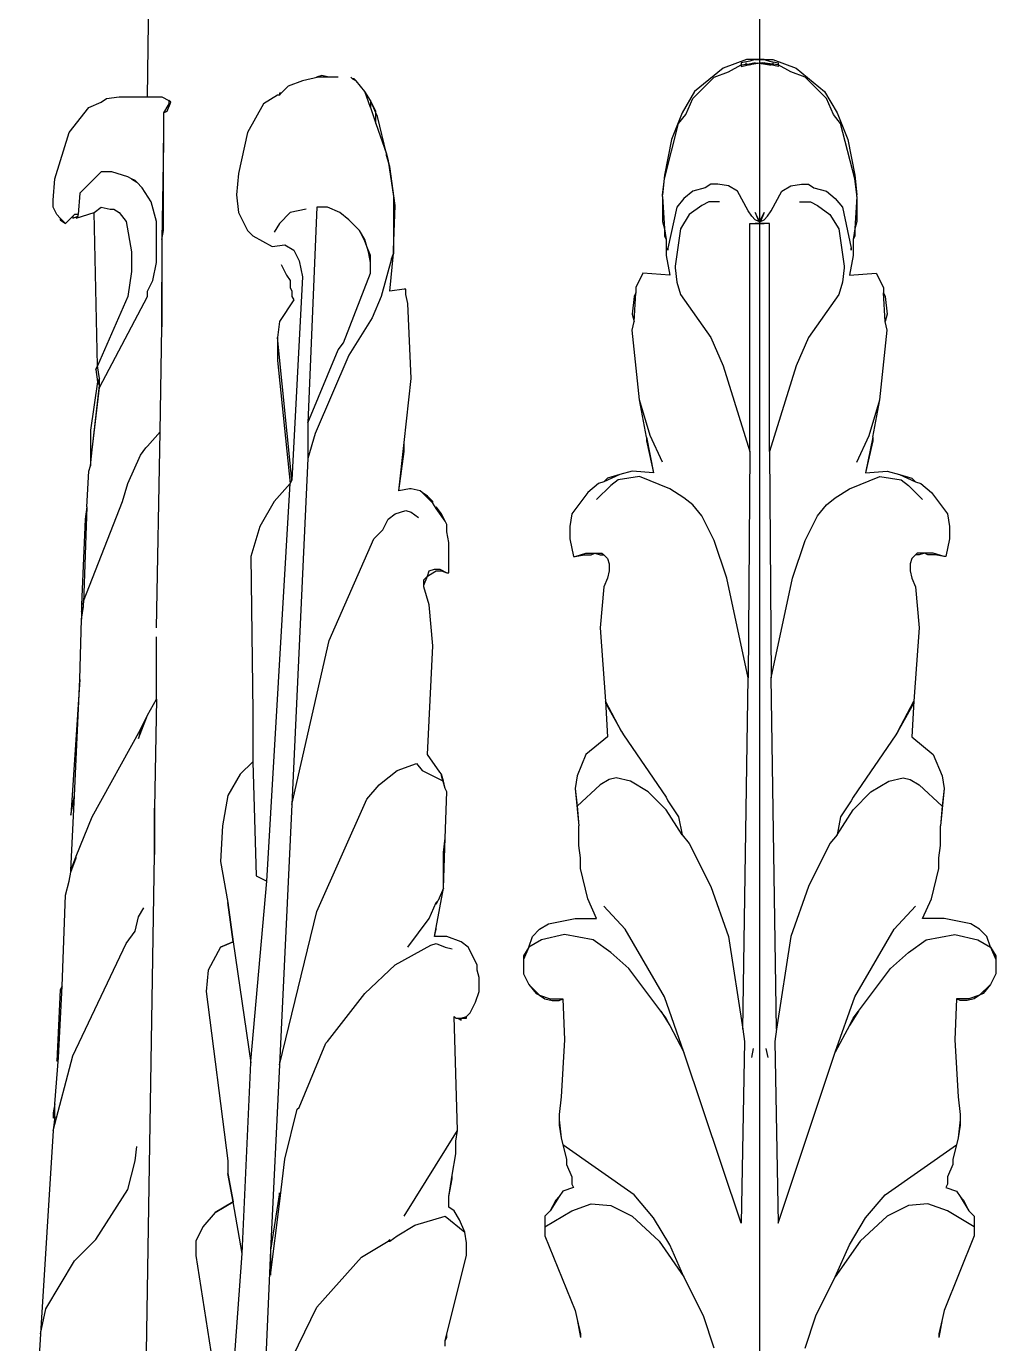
# Model space of a CAD drawing. Header units: millimetres. Extents: x 0 to 13338, y 0 to 11580.
# Drawn here: x 8069.1 to 8212.2, y 1864.3 to 2058.8 of the extents above; entities that cross this region are included whole.
import ezdxf

# ---------------------------------------------------------------- set-up
doc = ezdxf.new("R2010")
doc.units = ezdxf.units.MM
doc.linetypes.add('CENTER', pattern=[50.8, 31.75, -6.35, 6.35, -6.35])
doc.layers.add('axes', color=40, linetype='CENTER')
doc.layers.add('dwgmodels.com', color=250, linetype='Continuous')

# ---------------------------------------------------------------- blocks, each defined once
blk = doc.blocks.new('Public Light 9_side_dwgmodels.com')
at = {"color": 0}
for p, q in [((-90, 1371.81), (-90.43, 1337.57)), ((-1.96, 1343.13), (-5.39, 1341.82)), ((-4.6, 1341.29), (-2.75, 1342.35)), ((-1.44, 1342.87), (-2.75, 1342.61)), ((-2.75, 1342.35), (-0.38, 1342.61)), ((-2.75, 1342.08), (-0.38, 1342.61)), ((-2.75, 1342.61), (-2.75, 1342.35)), ((-2.75, 1342.35), (-2.75, 1342.08)), ((-0.67, 1342.61), (-1.98, 1342.35)), ((-1.98, 1342.35), (-1.98, 1342.61)), ((-0.65, 1343.13), (-1.96, 1343.13)), ((-1.46, 1342.35), (-1.72, 1342.35)), ((0.38, 1342.61), (-1.46, 1342.35)), ((-1.46, 1342.35), (-0.67, 1342.61)), ((-0.65, 1343.13), (-1.44, 1342.87)), ((-0.67, 1343.13), (0.38, 1343.13)), ((-0.38, 1343.13), (-0.65, 1343.13)), ((0.67, 1343.13), (-0.38, 1343.13)), ((-0.38, 1342.61), (1.46, 1342.35)), ((0.38, 1343.13), (0.65, 1343.13)), ((2.75, 1342.35), (0.38, 1342.61)), ((2.75, 1342.08), (0.38, 1342.61)), ((0.65, 1343.13), (1.96, 1343.13)), ((0.65, 1343.13), (1.44, 1342.87)), ((1.46, 1342.35), (0.67, 1342.61)), ((0.67, 1342.61), (1.98, 1342.35)), ((1.44, 1342.87), (2.75, 1342.61)), ((1.46, 1342.35), (1.72, 1342.35)), ((1.96, 1343.13), (5.39, 1341.82)), ((1.98, 1342.35), (1.98, 1342.61)), ((2.75, 1342.61), (2.75, 1342.35)), ((4.6, 1341.29), (2.75, 1342.35)), ((2.75, 1342.35), (2.75, 1342.08)), ((-65.13, 1340.5), (-67.49, 1339.98)), ((-64.67, 1340.77), (-65.46, 1340.5)), ((-62.23, 1340.5), (-65.13, 1340.5)), ((-63.61, 1340.5), (-64.67, 1340.77)), ((-60.13, 1340.24), (-60.39, 1340.5)), ((-59.86, 1340.24), (-60.13, 1340.24)), ((-60.13, 1340.24), (-59.6, 1339.98)), ((-59.6, 1339.98), (-59.86, 1340.24)), ((-9.86, 1337.34), (-6.7, 1340.5)), ((-5.39, 1341.82), (-9.6, 1338.4)), ((-6.7, 1340.5), (-4.6, 1341.29)), ((6.7, 1340.5), (4.6, 1341.29)), ((5.39, 1341.82), (9.6, 1338.4)), ((9.86, 1337.34), (6.7, 1340.5)), ((-70.65, 1338.13), (-70.92, 1338.13)), ((-70.92, 1338.13), (-70.92, 1337.87)), ((-70.92, 1337.87), (-70.65, 1338.13)), ((-69.6, 1339.19), (-70.65, 1338.13)), ((-67.49, 1339.98), (-69.6, 1339.19)), ((-58.28, 1338.4), (-59.6, 1339.98)), ((-57.49, 1337.08), (-58.28, 1338.4)), ((-57.49, 1336.03), (-58.28, 1338.4)), ((-9.6, 1338.4), (-11.44, 1335.24)), ((9.6, 1338.4), (11.44, 1335.24)), ((-99.07, 1336.03), (-97.23, 1336.82)), ((-97.23, 1336.82), (-96.44, 1337.34)), ((-96.44, 1337.34), (-94.6, 1337.61)), ((-94.6, 1337.61), (-88.28, 1337.61)), ((-88.28, 1337.61), (-87.23, 1337.08)), ((-87.23, 1336.56), (-88.02, 1335.24)), ((-87.5, 1335.5), (-86.97, 1336.82)), ((-87.23, 1337.08), (-87.23, 1336.56)), ((-86.97, 1336.82), (-87.23, 1337.08)), ((-73.28, 1336.56), (-75.65, 1332.34)), ((-71.18, 1337.87), (-73.28, 1336.56)), ((-70.92, 1337.87), (-71.18, 1337.87)), ((-56.7, 1335.24), (-57.49, 1337.08)), ((-57.49, 1337.08), (-57.49, 1336.03)), ((-56.7, 1335.5), (-57.49, 1337.08)), ((-10.91, 1334.98), (-9.86, 1337.34)), ((10.91, 1334.98), (9.86, 1337.34)), ((-101.97, 1332.34), (-99.07, 1336.03)), ((-88.02, 1335.24), (-87.5, 1335.5)), ((-88.02, 1335.24), (-88.02, 1330.77)), ((-57.49, 1336.03), (-56.7, 1333.66)), ((-56.7, 1335.24), (-56.7, 1335.5)), ((-56.7, 1333.66), (-56.7, 1335.24)), ((-56.44, 1334.71), (-56.7, 1335.24)), ((-55.12, 1329.19), (-56.44, 1334.71)), ((-11.44, 1335.24), (-13.02, 1331.29)), ((-11.96, 1333.66), (-10.91, 1334.98)), ((11.96, 1333.66), (10.91, 1334.98)), ((11.44, 1335.24), (13.02, 1331.29)), ((-104.08, 1325.5), (-101.97, 1332.34)), ((-75.65, 1332.34), (-76.97, 1326.29)), ((-56.7, 1333.66), (-55.12, 1329.19)), ((-14.07, 1325.5), (-11.96, 1333.66)), ((14.07, 1325.5), (11.96, 1333.66)), ((-88.02, 1330.77), (-88.28, 1316.55)), ((-88.02, 1317.87), (-88.02, 1330.77)), ((-13.02, 1331.29), (-14.07, 1326.03)), ((13.02, 1331.29), (14.07, 1326.03)), ((-55.12, 1328.92), (-55.12, 1329.19)), ((-55.12, 1329.19), (-54.86, 1328.13)), ((-54.6, 1327.34), (-55.12, 1328.92)), ((-55.12, 1328.92), (-54.86, 1328.13)), ((-97.23, 1326.55), (-100.39, 1323.4)), ((-95.65, 1326.55), (-97.23, 1326.55)), ((-93.28, 1325.77), (-95.65, 1326.55)), ((-54.86, 1328.13), (-54.07, 1322.87)), ((-53.81, 1321.55), (-54.6, 1327.34)), ((-104.34, 1322.34), (-104.08, 1325.5)), ((-92.76, 1325.5), (-93.28, 1325.77)), ((-92.76, 1325.5), (-91.97, 1324.98)), ((-92.23, 1325.24), (-92.76, 1325.5)), ((-91.97, 1324.98), (-92.23, 1325.24)), ((-91.18, 1324.19), (-91.97, 1324.98)), ((-76.97, 1326.29), (-77.23, 1323.13)), ((-14.07, 1326.03), (-14.33, 1323.13)), ((-14.33, 1323.13), (-14.07, 1325.5)), ((-7.23, 1324.71), (-8.02, 1324.19)), ((-6.17, 1324.71), (-7.23, 1324.71)), ((-4.6, 1324.45), (-6.17, 1324.71)), ((4.6, 1324.45), (6.17, 1324.71)), ((6.17, 1324.71), (7.23, 1324.71)), ((7.23, 1324.71), (8.02, 1324.19)), ((14.07, 1326.03), (14.33, 1323.13)), ((14.33, 1323.13), (14.07, 1325.5)), ((-100.39, 1323.4), (-100.65, 1320.24)), ((-89.86, 1322.08), (-91.18, 1324.19)), ((-77.23, 1323.13), (-76.97, 1320.5)), ((-54.07, 1322.87), (-54.07, 1314.98)), ((-14.33, 1322.87), (-14.33, 1323.13)), ((-14.33, 1322.87), (-14.33, 1319.19)), ((-14.33, 1322.87), (-14.07, 1318.13)), ((-11.17, 1322.61), (-12.23, 1321.29)), ((-9.86, 1323.66), (-11.17, 1322.61)), ((-8.02, 1324.19), (-9.86, 1323.66)), ((-3.28, 1323.66), (-4.6, 1324.45)), ((-1.7, 1320.76), (-3.28, 1323.66)), ((1.7, 1320.76), (3.28, 1323.66)), ((3.28, 1323.66), (4.6, 1324.45)), ((8.02, 1324.19), (9.86, 1323.66)), ((9.86, 1323.66), (11.17, 1322.61)), ((11.17, 1322.61), (12.23, 1321.29)), ((14.33, 1322.87), (14.07, 1318.13)), ((14.33, 1322.87), (14.33, 1323.13)), ((14.33, 1322.87), (14.33, 1319.19)), ((-104.34, 1321.29), (-104.34, 1322.34)), ((-103.81, 1320.24), (-104.34, 1321.29)), ((-98.29, 1320.5), (-97.23, 1321.29)), ((-97.23, 1321.29), (-95.92, 1321.03)), ((-95.92, 1321.03), (-95.39, 1321.03)), ((-95.39, 1321.03), (-94.6, 1320.5)), ((-89.07, 1319.19), (-89.86, 1322.08)), ((-66.97, 1321.03), (-69.34, 1320.5)), ((-65.39, 1321.29), (-66.7, 1289.45)), ((-63.81, 1321.29), (-65.39, 1321.29)), ((-61.97, 1320.5), (-63.81, 1321.29)), ((-54.07, 1314.98), (-53.81, 1321.55)), ((-12.23, 1321.29), (-13.54, 1315.24)), ((-8.54, 1321.55), (-10.39, 1320.24)), ((-7.49, 1322.08), (-8.54, 1321.55)), ((-5.91, 1322.08), (-7.49, 1322.08)), ((-1.17, 1319.98), (-1.7, 1320.76)), ((1.17, 1319.98), (1.7, 1320.76)), ((5.91, 1322.08), (7.49, 1322.08)), ((7.49, 1322.08), (8.54, 1321.55)), ((8.54, 1321.55), (10.39, 1320.24)), ((12.23, 1321.29), (13.54, 1315.24)), ((-103.29, 1319.71), (-103.81, 1320.24)), ((-102.5, 1318.92), (-103.29, 1319.71)), ((-103.29, 1319.71), (-103.29, 1319.45)), ((-103.29, 1319.45), (-102.5, 1318.92)), ((-101.44, 1319.98), (-102.5, 1318.92)), ((-101.18, 1320.24), (-101.44, 1319.98)), ((-101.44, 1319.98), (-101.44, 1319.71)), ((-101.44, 1319.71), (-100.65, 1319.98)), ((-100.65, 1320.24), (-101.18, 1320.24)), ((-100.92, 1319.71), (-98.29, 1320.5)), ((-100.65, 1319.98), (-100.92, 1319.71)), ((-100.65, 1319.98), (-100.65, 1320.24)), ((-97.76, 1297.87), (-98.29, 1320.5)), ((-94.6, 1320.5), (-93.55, 1319.19)), ((-93.55, 1319.19), (-92.76, 1314.71)), ((-89.07, 1313.13), (-89.07, 1319.19)), ((-76.97, 1320.5), (-75.65, 1317.87)), ((-70.92, 1318.92), (-71.7, 1317.61)), ((-69.34, 1320.5), (-70.92, 1318.92)), ((-60.65, 1319.45), (-61.97, 1320.5)), ((-59.07, 1317.87), (-60.65, 1319.45)), ((-14.33, 1319.19), (-14.07, 1318.13)), ((-10.39, 1320.24), (-11.7, 1318.13)), ((-1.44, 1285.24), (-1.44, 1318.92)), ((-1.44, 1318.92), (0.67, 1318.92)), ((-0.65, 1319.45), (-1.17, 1319.98)), ((-0.14, 1319.45), (-0.67, 1320.5)), ((-0.67, 1320.5), (-0.14, 1319.19)), ((1.44, 1318.92), (-0.67, 1318.92)), ((-0.12, 1319.19), (-0.65, 1319.45)), ((-0.14, 1319.19), (-0.14, 1319.45)), ((-0.14, 1319.19), (0.12, 1319.19)), ((0.14, 1319.19), (-0.12, 1319.19)), ((0.12, 1319.19), (0.65, 1319.45)), ((0.14, 1319.45), (0.67, 1320.5)), ((0.67, 1320.5), (0.14, 1319.19)), ((0.14, 1319.19), (0.14, 1319.45)), ((0.65, 1319.45), (1.17, 1319.98)), ((1.44, 1285.24), (1.44, 1318.92)), ((10.39, 1320.24), (11.7, 1318.13)), ((14.33, 1319.19), (14.07, 1318.13)), ((-88.28, 1316.55), (-88.02, 1317.87)), ((-75.65, 1317.87), (-74.86, 1317.08)), ((-74.86, 1317.08), (-71.97, 1315.5)), ((-58.28, 1316.55), (-59.07, 1317.87)), ((-58.28, 1316.29), (-59.07, 1317.87)), ((-14.07, 1318.13), (-14.07, 1317.08)), ((-14.07, 1318.13), (-13.81, 1316.55)), ((-14.07, 1317.08), (-13.81, 1316.55)), ((-11.7, 1318.13), (-12.49, 1312.61)), ((11.7, 1318.13), (12.49, 1312.61)), ((14.07, 1318.13), (13.81, 1316.55)), ((14.07, 1317.08), (13.81, 1316.55)), ((14.07, 1318.13), (14.07, 1317.08)), ((-88.28, 1316.55), (-88.28, 1310.24)), ((-71.97, 1315.5), (-70.13, 1315.76)), ((-70.13, 1315.76), (-68.81, 1314.98)), ((-68.81, 1314.98), (-68.02, 1313.4)), ((-58.02, 1315.5), (-58.28, 1316.55)), ((-58.02, 1315.5), (-58.28, 1316.29)), ((-57.49, 1314.19), (-58.02, 1315.5)), ((-57.76, 1314.71), (-58.02, 1315.5)), ((-54.07, 1314.45), (-54.07, 1314.98)), ((-54.07, 1314.98), (-54.07, 1314.45)), ((-13.81, 1316.55), (-13.81, 1314.19)), ((-13.54, 1315.24), (-13.54, 1314.98)), ((-13.54, 1314.98), (-13.54, 1315.24)), ((13.54, 1315.24), (13.54, 1314.98)), ((13.54, 1314.98), (13.54, 1315.24)), ((13.81, 1316.55), (13.81, 1314.19)), ((-92.76, 1314.71), (-92.76, 1311.82)), ((-89.6, 1310.5), (-89.07, 1313.13)), ((-70.65, 1312.87), (-69.86, 1311.29)), ((-68.02, 1313.4), (-67.49, 1311.03)), ((-57.49, 1313.13), (-57.76, 1314.71)), ((-57.49, 1313.13), (-57.49, 1314.19)), ((-57.49, 1311.55), (-57.49, 1313.13)), ((-54.34, 1313.66), (-55.91, 1308.13)), ((-54.6, 1308.92), (-54.07, 1314.45)), ((-54.34, 1313.66), (-54.07, 1314.45)), ((-54.07, 1314.45), (-54.34, 1313.66)), ((-13.81, 1314.19), (-13.28, 1311.29)), ((13.81, 1314.19), (13.28, 1311.29)), ((-92.76, 1311.82), (-93.28, 1308.13)), ((-69.86, 1311.29), (-69.34, 1310.5)), ((-67.49, 1311.03), (-69.07, 1281.03)), ((-61.44, 1301.29), (-57.49, 1311.55)), ((-17.23, 1311.55), (-18.28, 1309.45)), ((-13.28, 1311.29), (-17.23, 1311.55)), ((-12.49, 1312.61), (-12.49, 1312.34)), ((-12.49, 1312.34), (-12.23, 1310.24)), ((12.49, 1312.34), (12.23, 1310.24)), ((12.49, 1312.61), (12.49, 1312.34)), ((13.28, 1311.29), (17.23, 1311.55)), ((17.23, 1311.55), (18.28, 1309.45)), ((-90.39, 1308.92), (-89.6, 1310.5)), ((-88.28, 1310.24), (-88.28, 1303.66)), ((-88.28, 1304.45), (-88.28, 1310.24)), ((-69.34, 1310.5), (-69.34, 1309.45)), ((-69.34, 1309.45), (-69.07, 1308.92)), ((-52.49, 1309.19), (-54.6, 1308.92)), ((-52.23, 1309.19), (-52.49, 1309.19)), ((-52.23, 1308.4), (-52.23, 1309.19)), ((-18.28, 1309.45), (-18.28, 1308.66)), ((-12.23, 1310.24), (-11.7, 1308.4)), ((12.23, 1310.24), (11.7, 1308.4)), ((18.28, 1309.45), (18.28, 1308.66)), ((-93.28, 1308.13), (-97.76, 1297.87)), ((-97.5, 1294.71), (-90.39, 1308.13)), ((-90.39, 1308.13), (-90.39, 1308.92)), ((-68.81, 1307.61), (-70.92, 1304.45)), ((-69.07, 1308.92), (-69.07, 1308.13)), ((-69.07, 1308.13), (-68.81, 1307.61)), ((-55.91, 1308.13), (-57.23, 1304.97)), ((-51.97, 1307.08), (-52.23, 1308.4)), ((-51.44, 1296.03), (-51.97, 1307.08)), ((-18.54, 1308.13), (-18.81, 1305.5)), ((-18.54, 1304.45), (-18.28, 1308.66)), ((-18.28, 1308.66), (-18.54, 1308.13)), ((-11.7, 1308.4), (-7.23, 1302.08)), ((11.7, 1308.4), (7.23, 1302.08)), ((18.54, 1304.45), (18.28, 1308.66)), ((18.28, 1308.66), (18.54, 1308.13)), ((18.54, 1308.13), (18.81, 1305.5)), ((-18.81, 1305.5), (-18.54, 1304.45)), ((18.81, 1305.5), (18.54, 1304.45)), ((-88.55, 1288.13), (-88.28, 1303.66)), ((-88.28, 1303.66), (-88.28, 1304.45)), ((-70.92, 1304.45), (-71.18, 1302.08)), ((-57.23, 1304.97), (-60.65, 1299.45)), ((-18.81, 1303.13), (-18.54, 1304.45)), ((-17.75, 1292.87), (-18.81, 1303.13)), ((17.75, 1292.87), (18.81, 1303.13)), ((18.81, 1303.13), (18.54, 1304.45)), ((-69.07, 1281.03), (-71.18, 1302.08)), ((-71.18, 1302.08), (-71.18, 1298.66)), ((-62.23, 1300.24), (-61.44, 1301.29)), ((-7.23, 1302.08), (-5.39, 1297.87)), ((7.23, 1302.08), (5.39, 1297.87)), ((-66.7, 1289.45), (-62.23, 1300.24)), ((-60.65, 1299.45), (-65.65, 1287.87)), ((-98.02, 1297.34), (-97.76, 1297.87)), ((-97.76, 1297.87), (-98.02, 1297.34)), ((-98.02, 1297.34), (-97.76, 1295.5)), ((-97.5, 1296.03), (-97.76, 1297.87)), ((-71.18, 1298.66), (-69.34, 1280.5)), ((-5.39, 1297.87), (-1.44, 1285.24)), ((5.39, 1297.87), (1.44, 1285.24)), ((-97.76, 1295.5), (-98.81, 1288.39)), ((-97.5, 1296.03), (-97.76, 1295.5)), ((-97.76, 1295.5), (-97.5, 1294.97)), ((-97.5, 1294.97), (-97.5, 1296.03)), ((-52.49, 1286.55), (-51.44, 1296.03)), ((-98.55, 1285.5), (-97.5, 1294.97)), ((-98.55, 1285.5), (-97.5, 1294.71)), ((-97.5, 1294.97), (-97.5, 1294.71)), ((-16.18, 1287.61), (-17.75, 1292.87)), ((-16.7, 1287.34), (-17.75, 1292.87)), ((16.18, 1287.61), (17.75, 1292.87)), ((16.7, 1287.34), (17.75, 1292.87)), ((-98.81, 1288.39), (-98.81, 1283.13)), ((-90.39, 1286.03), (-88.55, 1288.13)), ((-89.07, 1259.18), (-88.55, 1288.13)), ((-66.7, 1289.45), (-66.7, 1284.18)), ((-65.65, 1287.87), (-66.7, 1284.18)), ((-14.33, 1283.66), (-16.18, 1287.61)), ((14.33, 1283.66), (16.18, 1287.61)), ((-91.44, 1284.71), (-90.65, 1285.76)), ((-90.65, 1285.76), (-90.39, 1286.03)), ((-53.28, 1279.45), (-52.49, 1286.55)), ((-52.49, 1285.24), (-52.49, 1286.55)), ((-16.7, 1287.34), (-16.7, 1286.82)), ((-16.7, 1287.34), (-15.65, 1282.08)), ((-16.7, 1286.82), (-15.65, 1282.08)), ((16.7, 1287.34), (15.65, 1282.08)), ((16.7, 1286.82), (15.65, 1282.08)), ((16.7, 1287.34), (16.7, 1286.82)), ((-98.81, 1283.13), (-98.55, 1285.5)), ((-93.28, 1280.5), (-91.44, 1284.71)), ((-66.7, 1284.18), (-69.07, 1233.13)), ((-53.28, 1279.45), (-52.49, 1285.24)), ((-1.44, 1285.24), (-1.7, 1251.81)), ((1.44, 1285.24), (1.7, 1251.81)), ((-99.34, 1277.08), (-99.07, 1282.34)), ((-99.07, 1282.34), (-98.81, 1283.13)), ((-20.65, 1281.82), (-23.02, 1280.76)), ((-20.65, 1281.82), (-22.49, 1281.29)), ((-18.81, 1282.34), (-20.65, 1281.82)), ((-15.65, 1282.08), (-18.81, 1282.34)), ((15.65, 1282.08), (18.81, 1282.34)), ((18.81, 1282.34), (20.65, 1281.82)), ((20.65, 1281.82), (22.49, 1281.29)), ((20.65, 1281.82), (23.02, 1280.76)), ((-94.07, 1277.87), (-93.28, 1280.5)), ((-72.76, 1221.81), (-69.34, 1280.5)), ((-69.34, 1280.5), (-71.7, 1277.87)), ((-69.07, 1281.03), (-69.34, 1280.5)), ((-23.81, 1280.5), (-25.39, 1279.18)), ((-21.97, 1280.24), (-24.07, 1278.13)), ((-23.02, 1280.76), (-23.81, 1280.5)), ((-22.49, 1281.29), (-23.02, 1280.76)), ((-20.91, 1281.03), (-21.97, 1280.24)), ((-17.75, 1281.55), (-20.91, 1281.03)), ((-13.28, 1279.71), (-17.75, 1281.55)), ((13.28, 1279.71), (17.75, 1281.55)), ((17.75, 1281.55), (20.91, 1281.03)), ((20.91, 1281.03), (21.97, 1280.24)), ((21.97, 1280.24), (24.07, 1278.13)), ((22.49, 1281.29), (23.02, 1280.76)), ((23.02, 1280.76), (23.81, 1280.5)), ((23.81, 1280.5), (25.39, 1279.18)), ((-99.86, 1263.13), (-94.07, 1277.87)), ((-71.7, 1277.87), (-73.81, 1274.18)), ((-51.7, 1279.71), (-53.28, 1279.45)), ((-51.44, 1279.71), (-51.7, 1279.71)), ((-50.12, 1279.45), (-51.44, 1279.71)), ((-49.86, 1279.18), (-50.12, 1279.45)), ((-49.07, 1278.66), (-49.86, 1279.18)), ((-48.28, 1277.6), (-49.86, 1279.18)), ((-48.28, 1277.87), (-49.07, 1278.66)), ((-48.28, 1277.6), (-48.28, 1277.87)), ((-25.39, 1279.18), (-27.75, 1276.03)), ((-11.17, 1278.39), (-13.28, 1279.71)), ((-9.86, 1277.34), (-11.17, 1278.39)), ((9.86, 1277.34), (11.17, 1278.39)), ((11.17, 1278.39), (13.28, 1279.71)), ((25.39, 1279.18), (27.75, 1276.03)), ((-99.34, 1277.08), (-99.86, 1262.87)), ((-99.34, 1277.08), (-99.6, 1275.24)), ((-54.86, 1275.24), (-53.81, 1276.03)), ((-53.81, 1276.03), (-52.23, 1276.55)), ((-52.23, 1276.55), (-51.44, 1276.29)), ((-51.44, 1276.29), (-50.39, 1275.5)), ((-47.76, 1276.81), (-48.28, 1277.6)), ((-46.97, 1276.03), (-47.76, 1277.08)), ((-47.76, 1277.08), (-47.76, 1276.81)), ((-46.44, 1274.97), (-47.76, 1276.81)), ((-46.44, 1274.97), (-46.97, 1276.03)), ((-27.75, 1276.03), (-28.02, 1274.18)), ((-8.54, 1275.76), (-9.86, 1277.34)), ((8.54, 1275.76), (9.86, 1277.34)), ((27.75, 1276.03), (28.02, 1274.18)), ((-99.6, 1275.24), (-100.13, 1262.6)), ((-73.81, 1274.18), (-75.13, 1269.71)), ((-55.65, 1273.66), (-54.86, 1275.24)), ((-46.18, 1274.45), (-46.44, 1274.97)), ((-46.18, 1273.39), (-46.18, 1274.45)), ((-46.18, 1274.18), (-46.18, 1274.45)), ((-46.18, 1273.39), (-46.18, 1274.18)), ((-28.02, 1274.18), (-28.02, 1272.34)), ((-6.7, 1272.08), (-8.54, 1275.76)), ((6.7, 1272.08), (8.54, 1275.76)), ((28.02, 1274.18), (28.02, 1272.34)), ((-63.55, 1257.34), (-56.97, 1272.34)), ((-56.97, 1272.34), (-55.65, 1273.66)), ((-45.91, 1271.81), (-46.18, 1273.39)), ((-28.02, 1272.34), (-27.49, 1269.71)), ((-4.86, 1266.55), (-6.7, 1272.08)), ((4.86, 1266.55), (6.7, 1272.08)), ((28.02, 1272.34), (27.49, 1269.71)), ((-45.91, 1267.34), (-45.91, 1271.81)), ((-27.23, 1269.71), (-25.65, 1270.24)), ((-25.65, 1270.24), (-24.33, 1270.24)), ((-24.86, 1269.97), (-24.33, 1270.24)), ((-24.33, 1270.24), (-23.54, 1269.97)), ((-24.33, 1270.24), (-23.28, 1270.24)), ((-23.28, 1270.24), (-23.02, 1269.97)), ((23.28, 1270.24), (23.02, 1269.97)), ((24.33, 1270.24), (23.28, 1270.24)), ((24.33, 1270.24), (23.54, 1269.97)), ((25.65, 1270.24), (24.33, 1270.24)), ((24.86, 1269.97), (24.33, 1270.24)), ((27.23, 1269.71), (25.65, 1270.24)), ((-75.13, 1269.71), (-74.86, 1246.81)), ((-27.49, 1269.71), (-27.23, 1269.71)), ((-27.23, 1269.71), (-25.91, 1269.97)), ((-25.91, 1269.97), (-24.86, 1269.97)), ((-23.54, 1269.97), (-23.02, 1269.97)), ((-23.02, 1269.97), (-22.49, 1269.45)), ((-22.49, 1269.45), (-22.23, 1268.66)), ((-22.23, 1268.66), (-22.23, 1267.6)), ((22.49, 1269.45), (22.23, 1268.66)), ((22.23, 1268.66), (22.23, 1267.6)), ((23.02, 1269.97), (22.49, 1269.45)), ((23.54, 1269.97), (23.02, 1269.97)), ((25.91, 1269.97), (24.86, 1269.97)), ((27.23, 1269.71), (25.91, 1269.97)), ((27.49, 1269.71), (27.23, 1269.71)), ((-49.6, 1265.5), (-49.07, 1266.81)), ((-49.6, 1266.29), (-49.07, 1266.81)), ((-49.6, 1265.5), (-49.6, 1266.29)), ((-49.07, 1266.81), (-48.81, 1267.6)), ((-49.07, 1266.81), (-48.28, 1267.34)), ((-48.81, 1267.6), (-48.02, 1267.87)), ((-48.28, 1267.34), (-47.76, 1267.6)), ((-48.02, 1267.87), (-47.23, 1267.87)), ((-47.76, 1267.6), (-46.97, 1267.6)), ((-47.23, 1267.87), (-46.18, 1267.34)), ((-46.97, 1267.6), (-46.18, 1267.34)), ((-46.18, 1267.34), (-45.91, 1267.34)), ((-22.49, 1266.55), (-23.02, 1265.24)), ((-22.23, 1267.6), (-22.49, 1266.55)), ((-1.7, 1251.81), (-4.86, 1266.55)), ((1.7, 1251.81), (4.86, 1266.55)), ((22.23, 1267.6), (22.49, 1266.55)), ((22.49, 1266.55), (23.02, 1265.24)), ((-49.6, 1265.24), (-49.6, 1265.5)), ((-48.81, 1262.6), (-49.6, 1265.24)), ((-23.02, 1265.24), (-23.54, 1259.18)), ((23.02, 1265.24), (23.54, 1259.18)), ((-100.13, 1262.6), (-99.86, 1262.87)), ((-100.13, 1262.6), (-100.13, 1261.55)), ((-100.13, 1260.5), (-99.86, 1262.34)), ((-100.13, 1261.55), (-99.86, 1262.34)), ((-99.86, 1262.34), (-99.86, 1263.13)), ((-99.86, 1262.87), (-99.86, 1263.13)), ((-99.86, 1262.34), (-99.86, 1262.87)), ((-48.28, 1256.55), (-48.81, 1262.6)), ((-100.39, 1251.55), (-100.13, 1260.5)), ((-100.13, 1261.55), (-100.13, 1260.5)), ((-23.54, 1259.18), (-22.75, 1248.39)), ((23.54, 1259.18), (22.75, 1248.39)), ((-89.07, 1248.66), (-89.07, 1257.87)), ((-69.07, 1233.13), (-63.55, 1257.34)), ((-49.07, 1240.5), (-48.28, 1256.55)), ((-100.39, 1251.55), (-101.71, 1231.55)), ((-101.18, 1234.44), (-100.39, 1251.55)), ((-2.49, 1199.97), (-1.7, 1251.81)), ((2.49, 1199.97), (1.7, 1251.81)), ((-90.39, 1246.29), (-89.07, 1248.66)), ((-89.07, 1248.66), (-89.34, 1232.6)), ((-74.86, 1246.81), (-74.86, 1243.13)), ((-20.39, 1243.92), (-22.75, 1248.39)), ((-22.75, 1248.39), (-22.49, 1243.13)), ((-22.75, 1248.39), (-22.49, 1247.6)), ((-22.49, 1247.6), (-20.39, 1243.92)), ((20.39, 1243.92), (22.75, 1248.39)), ((22.49, 1247.6), (20.39, 1243.92)), ((22.75, 1248.39), (22.49, 1243.13)), ((22.75, 1248.39), (22.49, 1247.6)), ((-91.71, 1242.87), (-90.39, 1246.29)), ((-91.44, 1244.18), (-90.39, 1246.29)), ((-98.55, 1231.29), (-91.44, 1244.18)), ((-91.44, 1244.18), (-91.71, 1242.87)), ((-74.86, 1243.13), (-74.86, 1239.44)), ((-22.49, 1243.13), (-25.65, 1240.5)), ((-20.39, 1243.92), (-20.12, 1243.39)), ((-20.12, 1243.39), (-13.81, 1234.18)), ((20.12, 1243.39), (13.81, 1234.18)), ((20.39, 1243.92), (20.12, 1243.39)), ((22.49, 1243.13), (25.65, 1240.5)), ((-74.86, 1239.44), (-76.71, 1237.6)), ((-74.86, 1239.44), (-74.34, 1222.6)), ((-53.55, 1238.13), (-50.65, 1239.18)), ((-50.65, 1239.18), (-49.86, 1238.13)), ((-47.23, 1237.87), (-49.07, 1240.5)), ((-25.65, 1240.5), (-26.97, 1237.34)), ((25.65, 1240.5), (26.97, 1237.34)), ((-76.71, 1237.6), (-78.55, 1234.44)), ((-55.91, 1236.29), (-53.55, 1238.13)), ((-49.86, 1238.13), (-46.7, 1236.55)), ((-46.97, 1237.6), (-47.23, 1237.87)), ((-46.7, 1236.55), (-46.97, 1237.6)), ((-46.97, 1237.34), (-46.97, 1237.6)), ((-46.44, 1235.5), (-46.97, 1237.34)), ((-26.97, 1237.34), (-27.23, 1235.5)), ((-21.18, 1237.08), (-22.23, 1236.81)), ((-19.07, 1236.55), (-21.18, 1237.08)), ((19.07, 1236.55), (21.18, 1237.08)), ((21.18, 1237.08), (22.23, 1236.81)), ((26.97, 1237.34), (27.23, 1235.5)), ((-58.02, 1233.92), (-56.18, 1236.02)), ((-56.18, 1236.02), (-55.91, 1236.29)), ((-46.44, 1235.5), (-46.7, 1236.55)), ((-46.18, 1234.97), (-46.44, 1235.5)), ((-27.23, 1235.5), (-26.7, 1229.97)), ((-27.23, 1235.5), (-26.97, 1232.87)), ((-23.54, 1236.02), (-26.97, 1232.87)), ((-22.23, 1236.81), (-23.54, 1236.02)), ((-16.44, 1234.97), (-19.07, 1236.55)), ((16.44, 1234.97), (19.07, 1236.55)), ((22.23, 1236.81), (23.54, 1236.02)), ((23.54, 1236.02), (26.97, 1232.87)), ((27.23, 1235.5), (26.7, 1229.97)), ((27.23, 1235.5), (26.97, 1232.87)), ((-101.71, 1231.55), (-101.18, 1234.44)), ((-101.71, 1223.39), (-101.18, 1234.44)), ((-78.55, 1234.44), (-79.34, 1229.97)), ((-69.07, 1233.13), (-70.92, 1194.7)), ((-65.39, 1217.34), (-58.02, 1233.92)), ((-46.44, 1228.13), (-46.18, 1234.97)), ((-13.81, 1232.34), (-16.44, 1234.97)), ((-13.81, 1234.18), (-13.54, 1233.65)), ((-13.54, 1233.65), (-11.96, 1231.29)), ((13.54, 1233.65), (11.96, 1231.29)), ((13.81, 1234.18), (13.54, 1233.65)), ((13.81, 1232.34), (16.44, 1234.97)), ((-100.92, 1225.5), (-98.55, 1231.29)), ((-89.34, 1232.6), (-89.34, 1225.76)), ((-89.34, 1226.55), (-89.34, 1232.6)), ((-26.97, 1232.87), (-26.7, 1229.97)), ((-11.44, 1228.65), (-13.81, 1232.34)), ((-11.96, 1231.29), (-11.44, 1228.65)), ((11.44, 1228.65), (13.81, 1232.34)), ((11.96, 1231.29), (11.44, 1228.65)), ((26.97, 1232.87), (26.7, 1229.97)), ((-79.34, 1229.97), (-79.6, 1224.71)), ((-26.7, 1227.08), (-26.7, 1229.97)), ((26.7, 1227.08), (26.7, 1229.97)), ((-46.7, 1220.76), (-46.44, 1228.13)), ((-46.7, 1226.02), (-46.44, 1228.13)), ((-11.44, 1228.65), (-10.39, 1227.34)), ((-10.39, 1227.34), (-7.23, 1221.02)), ((10.39, 1227.34), (7.23, 1221.02)), ((11.44, 1228.65), (10.39, 1227.34)), ((-101.71, 1223.39), (-100.92, 1225.5)), ((-100.92, 1225.23), (-100.92, 1225.5)), ((-91.18, 1113.65), (-89.34, 1225.76)), ((-89.34, 1225.76), (-89.34, 1226.55)), ((-46.7, 1220.76), (-46.7, 1226.02)), ((-26.44, 1225.23), (-26.7, 1227.08)), ((26.44, 1225.23), (26.7, 1227.08)), ((-101.71, 1223.13), (-100.92, 1225.23)), ((-101.71, 1223.13), (-101.71, 1223.39)), ((-79.6, 1224.71), (-78.55, 1218.65)), ((-26.44, 1223.65), (-26.44, 1225.23)), ((-25.39, 1219.18), (-26.44, 1223.65)), ((25.39, 1219.18), (26.44, 1223.65)), ((26.44, 1223.65), (26.44, 1225.23)), ((-102.5, 1219.71), (-101.97, 1221.81)), ((-101.97, 1221.81), (-101.71, 1223.13)), ((-75.13, 1195.23), (-72.76, 1221.81)), ((-74.34, 1222.6), (-72.76, 1221.81)), ((-103.02, 1206.28), (-102.5, 1219.71)), ((-47.76, 1214.97), (-46.7, 1220.76)), ((-46.7, 1220.76), (-47.49, 1218.92)), ((-7.23, 1221.02), (-4.6, 1213.65)), ((7.23, 1221.02), (4.6, 1213.65)), ((-91.71, 1216.55), (-90.92, 1217.86)), ((-77.76, 1212.86), (-78.55, 1218.65)), ((-78.55, 1218.65), (-77.76, 1212.86)), ((-48.81, 1216.29), (-47.76, 1218.65)), ((-47.76, 1218.39), (-47.49, 1218.92)), ((-47.76, 1218.65), (-47.49, 1218.92)), ((-47.76, 1218.65), (-47.76, 1218.39)), ((-24.07, 1216.29), (-25.39, 1219.18)), ((-19.86, 1214.71), (-23.02, 1218.13)), ((19.86, 1214.71), (23.02, 1218.13)), ((24.07, 1216.29), (25.39, 1219.18)), ((-92.23, 1214.44), (-91.71, 1216.55)), ((-70.92, 1194.7), (-65.39, 1217.34)), ((-51.97, 1212.07), (-48.81, 1216.29)), ((-31.18, 1215.5), (-27.23, 1216.29)), ((-27.23, 1216.29), (-24.07, 1216.29)), ((27.23, 1216.29), (24.07, 1216.29)), ((31.18, 1215.5), (27.23, 1216.29)), ((-93.55, 1212.6), (-92.23, 1214.44)), ((-48.02, 1213.65), (-47.76, 1214.97)), ((-48.02, 1213.65), (-47.76, 1214.71)), ((-46.18, 1213.65), (-48.02, 1213.65)), ((-47.76, 1214.71), (-47.76, 1214.97)), ((-44.07, 1212.86), (-46.18, 1213.65)), ((-34.07, 1212.07), (-33.54, 1213.65)), ((-33.54, 1213.65), (-32.49, 1214.71)), ((-32.49, 1214.71), (-31.18, 1215.5)), ((-28.81, 1213.92), (-32.23, 1213.13)), ((-24.6, 1213.13), (-28.81, 1213.92)), ((-14.07, 1204.71), (-19.86, 1214.71)), ((-4.6, 1213.65), (-2.49, 1199.97)), ((4.6, 1213.65), (2.49, 1199.97)), ((14.07, 1204.71), (19.86, 1214.71)), ((24.6, 1213.13), (28.81, 1213.92)), ((28.81, 1213.92), (32.23, 1213.13)), ((32.49, 1214.71), (31.18, 1215.5)), ((33.54, 1213.65), (32.49, 1214.71)), ((34.07, 1212.07), (33.54, 1213.65)), ((-101.44, 1196.02), (-93.55, 1212.6)), ((-79.6, 1212.07), (-81.44, 1208.65)), ((-79.6, 1212.07), (-77.76, 1212.86)), ((-77.76, 1212.86), (-79.6, 1212.07)), ((-77.76, 1212.86), (-75.13, 1194.97)), ((-53.81, 1209.44), (-48.55, 1212.34)), ((-48.55, 1212.34), (-47.76, 1212.6)), ((-47.76, 1212.6), (-46.44, 1212.07)), ((-46.44, 1212.07), (-45.39, 1211.81)), ((-43.02, 1212.07), (-44.07, 1212.86)), ((-41.7, 1209.44), (-43.02, 1212.07)), ((-34.07, 1212.07), (-34.86, 1210.76)), ((-34.07, 1212.07), (-34.86, 1210.23)), ((-32.23, 1213.13), (-34.07, 1212.07)), ((-21.97, 1211.28), (-24.6, 1213.13)), ((21.97, 1211.28), (24.6, 1213.13)), ((32.23, 1213.13), (34.07, 1212.07)), ((34.07, 1212.07), (34.86, 1210.76)), ((34.07, 1212.07), (34.86, 1210.23)), ((-34.86, 1210.76), (-34.86, 1210.23)), ((-34.86, 1210.23), (-34.86, 1208.13)), ((-19.33, 1208.92), (-21.97, 1211.28)), ((19.33, 1208.92), (21.97, 1211.28)), ((34.86, 1210.76), (34.86, 1210.23)), ((34.86, 1210.23), (34.86, 1208.13)), ((-81.44, 1208.65), (-81.71, 1205.5)), ((-58.28, 1205.23), (-53.81, 1209.44)), ((-41.7, 1208.65), (-41.7, 1209.44)), ((-41.44, 1207.6), (-41.7, 1208.65)), ((-34.86, 1208.13), (-34.07, 1206.55)), ((-14.6, 1202.6), (-19.33, 1208.92)), ((14.6, 1202.6), (19.33, 1208.92)), ((34.86, 1208.13), (34.07, 1206.55)), ((-103.55, 1195.76), (-103.02, 1206.28)), ((-103.02, 1206.28), (-103.29, 1205.76)), ((-41.44, 1205.5), (-41.44, 1207.6)), ((-34.07, 1206.55), (-33.02, 1205.23)), ((-34.07, 1206.55), (-32.49, 1204.97)), ((34.07, 1206.55), (32.49, 1204.97)), ((34.07, 1206.55), (33.02, 1205.23)), ((-103.29, 1205.76), (-103.81, 1195.23)), ((-81.71, 1205.5), (-78.55, 1180.49)), ((-63.81, 1198.13), (-58.28, 1205.23)), ((-42.76, 1202.34), (-41.97, 1203.92)), ((-41.97, 1203.92), (-41.44, 1205.5)), ((-33.02, 1205.23), (-32.49, 1204.97)), ((-32.49, 1204.97), (-31.7, 1204.44)), ((-32.49, 1204.97), (-30.91, 1204.44)), ((-31.7, 1204.44), (-30.65, 1204.18)), ((-30.91, 1204.44), (-29.07, 1204.44)), ((-30.65, 1204.18), (-29.6, 1204.18)), ((-29.6, 1204.18), (-29.07, 1204.44)), ((-29.07, 1204.44), (-28.81, 1198.39)), ((-11.17, 1196.55), (-14.07, 1204.71)), ((11.17, 1196.55), (14.07, 1204.71)), ((29.07, 1204.44), (28.81, 1198.39)), ((29.6, 1204.18), (29.07, 1204.44)), ((30.91, 1204.44), (29.07, 1204.44)), ((30.65, 1204.18), (29.6, 1204.18)), ((31.7, 1204.44), (30.65, 1204.18)), ((32.49, 1204.97), (30.91, 1204.44)), ((32.49, 1204.97), (31.7, 1204.44)), ((33.02, 1205.23), (32.49, 1204.97)), ((-43.28, 1201.81), (-42.76, 1202.34)), ((-14.6, 1202.6), (-13.28, 1200.49)), ((-13.81, 1201.55), (-14.6, 1202.6)), ((14.6, 1202.6), (13.28, 1200.49)), ((13.81, 1201.55), (14.6, 1202.6)), ((-44.6, 1184.97), (-45.12, 1201.81)), ((-45.12, 1201.81), (-44.86, 1201.55)), ((-44.86, 1201.55), (-44.6, 1201.55)), ((-44.86, 1201.55), (-44.6, 1201.55)), ((-44.6, 1201.55), (-44.07, 1201.28)), ((-44.6, 1201.55), (-44.07, 1201.55)), ((-44.07, 1201.55), (-43.28, 1201.81)), ((-44.07, 1201.55), (-43.28, 1201.55)), ((-44.07, 1201.28), (-44.07, 1201.55)), ((-43.28, 1201.55), (-43.28, 1201.81)), ((-13.28, 1200.49), (-13.81, 1201.55)), ((-13.28, 1200.49), (-11.17, 1196.55)), ((13.28, 1200.49), (11.17, 1196.55)), ((13.28, 1200.49), (13.81, 1201.55)), ((-64.07, 1197.86), (-63.81, 1198.13)), ((-28.81, 1198.39), (-29.33, 1189.97)), ((-2.23, 1198.13), (-2.75, 1171.28)), ((-2.49, 1199.97), (-2.23, 1198.13)), ((2.49, 1199.97), (2.23, 1198.13)), ((2.23, 1198.13), (2.75, 1171.28)), ((28.81, 1198.39), (29.33, 1189.97)), ((-68.02, 1188.39), (-64.07, 1197.86)), ((-2.75, 1171.28), (-11.17, 1196.55)), ((-0.93, 1197.07), (-1.19, 1195.76)), ((0.93, 1197.07), (1.19, 1195.76)), ((2.75, 1171.28), (11.17, 1196.55)), ((-104.34, 1184.97), (-101.44, 1196.02)), ((-104.08, 1188.92), (-103.55, 1195.76)), ((-103.81, 1195.23), (-103.55, 1195.76)), ((-76.44, 1166.81), (-75.13, 1194.97)), ((-75.13, 1194.97), (-75.13, 1195.23)), ((-70.92, 1194.7), (-72.23, 1167.33)), ((-104.08, 1188.92), (-104.34, 1187.6)), ((-104.08, 1187.07), (-104.08, 1188.92)), ((-68.28, 1188.13), (-68.02, 1188.39)), ((-29.33, 1189.97), (-29.6, 1187.34)), ((29.33, 1189.97), (29.6, 1187.34)), ((-104.34, 1187.6), (-104.34, 1186.81)), ((-104.34, 1186.81), (-104.08, 1187.07)), ((-104.08, 1187.07), (-104.34, 1184.97)), ((-70.13, 1180.76), (-68.28, 1188.13)), ((-29.6, 1187.34), (-29.6, 1186.55)), ((-29.6, 1186.55), (-29.6, 1185.76)), ((-29.6, 1186.55), (-29.33, 1183.91)), ((29.6, 1186.55), (29.33, 1183.91)), ((29.6, 1187.34), (29.6, 1186.55)), ((29.6, 1186.55), (29.6, 1185.76)), ((-104.34, 1184.97), (-106.18, 1154.97)), ((-52.49, 1172.34), (-44.6, 1184.97)), ((-44.86, 1183.39), (-44.6, 1184.97)), ((-29.6, 1185.76), (-29.33, 1183.91)), ((29.6, 1185.76), (29.33, 1183.91)), ((-92.23, 1180.49), (-91.97, 1182.6)), ((-44.86, 1181.55), (-44.86, 1183.39)), ((-29.33, 1183.91), (-29.07, 1182.86)), ((-18.54, 1175.49), (-29.07, 1182.86)), ((-29.07, 1182.86), (-28.54, 1180.76)), ((18.54, 1175.49), (29.07, 1182.86)), ((29.07, 1182.86), (28.54, 1180.76)), ((29.33, 1183.91), (29.07, 1182.86)), ((-70.92, 1174.18), (-70.13, 1180.76)), ((-45.39, 1178.39), (-44.86, 1181.55)), ((-28.54, 1180.76), (-28.54, 1179.97)), ((28.54, 1180.76), (28.54, 1179.97)), ((-93.28, 1176.28), (-92.23, 1180.49)), ((-78.55, 1180.49), (-78.55, 1178.65)), ((-78.55, 1178.65), (-77.76, 1174.44)), ((-77.76, 1174.44), (-78.55, 1178.65)), ((-28.54, 1179.97), (-27.75, 1178.13)), ((28.54, 1179.97), (27.75, 1178.13)), ((-45.91, 1175.23), (-45.39, 1178.39)), ((-45.91, 1175.23), (-45.39, 1177.86)), ((-45.39, 1177.86), (-45.39, 1178.39)), ((-27.75, 1178.13), (-27.75, 1177.07)), ((-27.75, 1177.07), (-27.49, 1176.55)), ((27.75, 1177.07), (27.49, 1176.55)), ((27.75, 1178.13), (27.75, 1177.07)), ((-98.02, 1168.91), (-93.28, 1176.28)), ((-70.92, 1175.76), (-72.23, 1167.33)), ((-70.92, 1174.18), (-70.92, 1175.76)), ((-45.91, 1173.65), (-45.91, 1175.23)), ((-29.6, 1175.23), (-30.91, 1173.12)), ((-29.6, 1175.23), (-30.12, 1174.7)), ((-29.07, 1176.02), (-29.6, 1175.23)), ((-27.49, 1176.55), (-29.07, 1176.02)), ((-15.65, 1172.07), (-18.54, 1175.49)), ((15.65, 1172.07), (18.54, 1175.49)), ((27.49, 1176.55), (29.07, 1176.02)), ((29.07, 1176.02), (29.6, 1175.23)), ((29.6, 1175.23), (30.91, 1173.12)), ((29.6, 1175.23), (30.12, 1174.7)), ((-80.39, 1172.86), (-82.23, 1170.76)), ((-77.76, 1174.44), (-80.39, 1172.86)), ((-80.39, 1172.86), (-77.76, 1174.44)), ((-76.44, 1166.81), (-77.76, 1174.44)), ((-72.23, 1163.65), (-70.92, 1174.18)), ((-45.12, 1173.12), (-45.91, 1173.65)), ((-44.33, 1171.81), (-45.12, 1173.12)), ((-30.91, 1173.12), (-31.7, 1172.34)), ((-31.7, 1170.76), (-27.75, 1173.12)), ((-30.12, 1174.7), (-30.91, 1173.12)), ((-27.75, 1173.12), (-24.86, 1174.18)), ((-24.86, 1174.18), (-21.97, 1173.91)), ((-21.97, 1173.91), (-18.81, 1172.34)), ((21.97, 1173.91), (18.81, 1172.34)), ((24.86, 1174.18), (21.97, 1173.91)), ((27.75, 1173.12), (24.86, 1174.18)), ((31.7, 1170.76), (27.75, 1173.12)), ((30.12, 1174.7), (30.91, 1173.12)), ((30.91, 1173.12), (31.7, 1172.34)), ((-53.55, 1169.44), (-50.91, 1171.02)), ((-50.91, 1171.02), (-46.44, 1172.34)), ((-46.44, 1172.34), (-43.55, 1169.97)), ((-43.55, 1169.97), (-44.33, 1171.81)), ((-31.7, 1172.34), (-31.7, 1170.76)), ((-18.81, 1172.34), (-14.86, 1168.65)), ((-13.28, 1168.12), (-15.65, 1172.07)), ((13.28, 1168.12), (15.65, 1172.07)), ((18.81, 1172.34), (14.86, 1168.65)), ((31.7, 1172.34), (31.7, 1170.76)), ((-101.18, 1165.76), (-98.02, 1168.91)), ((-82.23, 1170.76), (-83.28, 1168.65)), ((-54.6, 1168.91), (-54.86, 1168.65)), ((-54.6, 1168.65), (-53.55, 1169.44)), ((-54.6, 1168.65), (-54.6, 1168.91)), ((-43.28, 1168.39), (-43.55, 1169.97)), ((-31.7, 1170.76), (-31.7, 1169.44)), ((-31.7, 1169.44), (-27.23, 1158.39)), ((31.7, 1169.44), (27.23, 1158.39)), ((31.7, 1170.76), (31.7, 1169.44)), ((-83.28, 1168.65), (-83.28, 1166.55)), ((-72.23, 1167.33), (-73.81, 1132.07)), ((-72.23, 1167.33), (-72.23, 1163.65)), ((-58.81, 1166.28), (-54.86, 1168.65)), ((-54.86, 1168.65), (-54.6, 1168.65)), ((-43.28, 1166.55), (-43.28, 1168.39)), ((-14.86, 1168.65), (-11.17, 1163.39)), ((-11.17, 1163.39), (-13.28, 1168.12)), ((14.86, 1168.65), (11.17, 1163.39)), ((11.17, 1163.39), (13.28, 1168.12)), ((-105.39, 1158.65), (-101.18, 1165.76)), ((-83.28, 1166.55), (-80.13, 1146.54)), ((-78.81, 1134.18), (-76.44, 1166.81)), ((-65.39, 1158.91), (-58.81, 1166.28)), ((-46.18, 1154.97), (-43.28, 1166.55)), ((-8.28, 1157.6), (-11.17, 1163.39)), ((8.28, 1157.6), (11.17, 1163.39)), ((-106.18, 1154.97), (-105.39, 1158.65)), ((-69.86, 1149.7), (-65.39, 1158.91)), ((-27.23, 1158.39), (-26.97, 1157.07)), ((-6.7, 1152.86), (-8.28, 1157.6)), ((6.7, 1152.86), (8.28, 1157.6)), ((27.23, 1158.39), (26.97, 1157.07)), ((-26.97, 1157.07), (-26.44, 1154.44)), ((-26.97, 1157.07), (-26.44, 1154.97)), ((26.97, 1157.07), (26.44, 1154.44)), ((26.97, 1157.07), (26.44, 1154.97)), ((-106.18, 1154.97), (-108.29, 1120.49)), ((-46.44, 1153.91), (-46.18, 1154.97)), ((-46.44, 1153.91), (-46.18, 1154.44)), ((-46.44, 1153.12), (-46.44, 1153.91)), ((-46.18, 1154.44), (-46.18, 1154.97)), ((-26.44, 1154.97), (-26.44, 1154.44)), ((26.44, 1154.97), (26.44, 1154.44))]:
    blk.add_line(p, q, dxfattribs=at)
at = {"layer": 'axes', "ltscale": 0.1}
blk.add_line((0, 4989.03), (0, -116.87), dxfattribs=at)

msp = doc.modelspace()

# ---------------------------------------------------------------- linework, layer by layer
at = {"layer": 'dwgmodels.com', "ltscale": 0.1}
msp.add_line((8177.38, 5579.54), (8177.38, 473.65), dxfattribs=at)

# ---------------------------------------------------------------- block references
at = {"layer": 'dwgmodels.com'}
msp.add_blockref('Public Light 9_side_dwgmodels.com', (8177.38, 710.8), dxfattribs=at)

doc.saveas('drawing.dxf')
